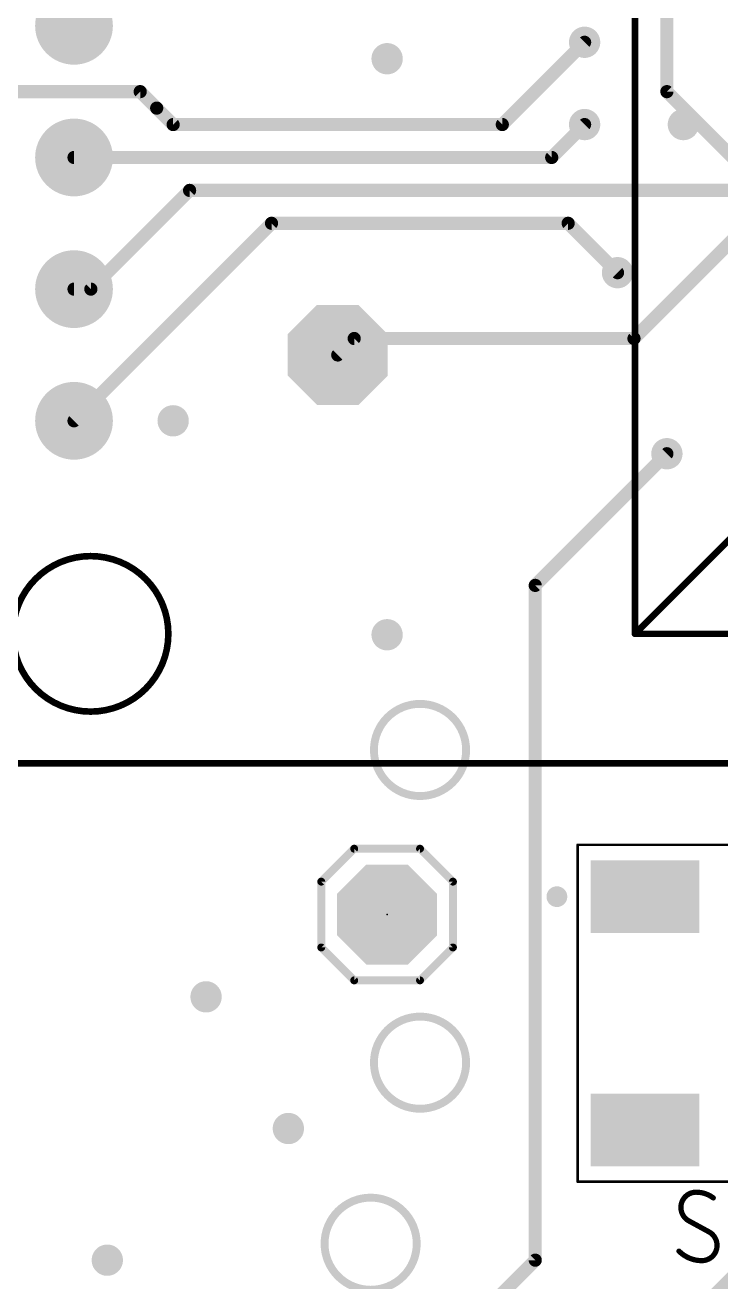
# Model space of a CAD drawing. Extents: x -1.91 to 1.91, y -2.61 to 1.61.
# Drawn here: x -0.975 to -0.447, y -0.504 to 0.451 of the extents above; entities that cross this region are included whole.
import ezdxf

# ---------------------------------------------------------------- set-up
doc = ezdxf.new("R2010")
doc.units = 0
for name, color, linetype in [('1', 22, 'CONTINUOUS'), ('17', 82, 'CONTINUOUS'), ('18', 82, 'CONTINUOUS'), ('20', 30, 'CONTINUOUS'), ('21', 253, 'CONTINUOUS'), ('23', 7, 'CONTINUOUS'), ('25', 253, 'CONTINUOUS'), ('39', 22, 'CONTINUOUS'), ('51', 253, 'CONTINUOUS')]:
    doc.layers.add(name, color=color, linetype=linetype)

# ---------------------------------------------------------------- blocks, each defined once
blk = doc.blocks.new('OCTAGONP')
at = {"const_width": 0.5}
blk.add_lwpolyline([(-0.25, -0.103553), (-0.25, 0.103553), (-0.103553, 0.25), (0.103553, 0.25), (0.25, 0.103553), (0.25, -0.103553), (0.103553, -0.25), (-0.103553, -0.25), (-0.25, -0.103553), (-0.25, 0.103553)], dxfattribs=at)
blk = doc.blocks.new('RECT')
blk.add_solid([(-0.5, -0.5), (0.5, -0.5), (-0.5, 0.5), (0.5, 0.5)])
blk = doc.blocks.new('ROUNDP')
at = {"const_width": 0.5}
blk.add_lwpolyline([(0, -0.25, 1), (0, 0.25, 1), (0, -0.25)], format="xyb", dxfattribs=at)
blk = doc.blocks.new('ROUNDV')
at = {"const_width": 0.5}
blk.add_lwpolyline([(0, -0.25, 1), (0, 0.25, 1), (0, -0.25)], format="xyb", dxfattribs=at)

msp = doc.modelspace()

# ---------------------------------------------------------------- linework, layer by layer
at = {"layer": '1', "const_width": 0.01}
for points in [[(-0.55, 0.4375), (-0.6125, 0.375)], [(-0.8875, 0.4), (-0.9875, 0.4)], [(-0.8875, 0.4), (-0.875, 0.3875)], [(-0.8625, 0.375), (-0.875, 0.3875)], [(-0.6125, 0.375), (-0.8625, 0.375)], [(-0.575, 0.35), (-0.55, 0.375)], [(-0.937795, 0.35), (-0.575, 0.35)], [(-0.925, 0.25), (-0.85, 0.325)], [(-0.85, 0.325), (-0.4, 0.325)], [(-0.5125, 0.2125), (-0.4, 0.325)], [(-0.937795, 0.15), (-0.787795, 0.3)], [(-0.787795, 0.3), (-0.5625, 0.3)], [(-0.5625, 0.3), (-0.525, 0.2625)], [(-0.937795, 0.25), (-0.925, 0.25)], [(-0.7375, 0.2), (-0.725, 0.2125)], [(-0.725, 0.2125), (-0.5125, 0.2125)], [(-0.5875, 0.025), (-0.4875, 0.125)], [(-0.5875, -0.4875), (-0.5875, 0.025)], [(-0.469783, -0.532283), (-0.4125, -0.475)], [(-0.675, -0.575), (-0.5875, -0.4875)]]:
    msp.add_lwpolyline(points, dxfattribs=at)
at = {"layer": '1', "const_width": 0.005}
for points in [[(-0.548232, 0.435732, 1), (-0.551768, 0.439268)], [(-0.885732, 0.401768, 1), (-0.889268, 0.398232)], [(-0.8875, 0.3975, 1), (-0.8875, 0.4025)], [(-0.873232, 0.389268, 1), (-0.876768, 0.385732)], [(-0.876768, 0.385732, 1), (-0.873232, 0.389268)], [(-0.8625, 0.3775, 1), (-0.8625, 0.3725)], [(-0.864268, 0.373232, 1), (-0.860732, 0.376768)], [(-0.614268, 0.376768, 1), (-0.610732, 0.373232)], [(-0.6125, 0.3725, 1), (-0.6125, 0.3775)], [(-0.548232, 0.373232, 1), (-0.551768, 0.376768)], [(-0.937795, 0.3525, 1), (-0.937795, 0.3475)], [(-0.576768, 0.351768, 1), (-0.573232, 0.348232)], [(-0.575, 0.3475, 1), (-0.575, 0.3525)], [(-0.85, 0.3275, 1), (-0.85, 0.3225)], [(-0.848232, 0.323232, 1), (-0.851768, 0.326768)], [(-0.787795, 0.3025, 1), (-0.787795, 0.2975)], [(-0.786028, 0.298232, 1), (-0.789563, 0.301768)], [(-0.560732, 0.301768, 1), (-0.564268, 0.298232)], [(-0.5625, 0.2975, 1), (-0.5625, 0.3025)], [(-0.526768, 0.260732, 1), (-0.523232, 0.264268)], [(-0.937795, 0.2525, 1), (-0.937795, 0.2475)], [(-0.926768, 0.251768, 1), (-0.923232, 0.248232)], [(-0.925, 0.2475, 1), (-0.925, 0.2525)], [(-0.725, 0.215, 1), (-0.725, 0.21)], [(-0.723232, 0.210732, 1), (-0.726768, 0.214268)], [(-0.514268, 0.214268, 1), (-0.510732, 0.210732)], [(-0.5125, 0.21, 1), (-0.5125, 0.215)], [(-0.739268, 0.201768, 1), (-0.735732, 0.198232)], [(-0.939563, 0.151768, 1), (-0.936028, 0.148232)], [(-0.485732, 0.123232, 1), (-0.489268, 0.126768)], [(-0.585, 0.025, 1), (-0.59, 0.025)], [(-0.589268, 0.026768, 1), (-0.585732, 0.023232)], [(-0.59, -0.4875, 1), (-0.585, -0.4875)], [(-0.585732, -0.489268, 1), (-0.589268, -0.485732)]]:
    msp.add_lwpolyline(points, format="xyb", dxfattribs=at)
at = {"layer": '20'}
for points, const_width in [([(-0.925197, -0.070866, 1), (-0.925197, 0.047244, 1), (-0.925197, -0.070866)], 0.005), ([(-0.675, -0.135, 1), (-0.675, -0.065, 1), (-0.675, -0.135)], 0.006), ([(-0.675, -0.3725, 1), (-0.675, -0.3025, 1), (-0.675, -0.3725)], 0.006), ([(-0.7125, -0.51, 1), (-0.7125, -0.44, 1), (-0.7125, -0.51)], 0.006)]:
    msp.add_lwpolyline(points, format="xyb", dxfattribs=dict(at, const_width=const_width))
at = {"layer": '21'}
for points, const_width in [([(-0.511811, -0.011811), (-0.511811, 1.011811)], 0.005), ([(0.511811, 1.011811), (-0.511811, -0.011811)], 0.005), ([(-0.4875, 0.6625), (-0.4875, 0.4)], 0.01), ([(-0.4875, 0.4), (-0.3375, 0.25)], 0.01), ([(0.511811, -0.011811), (-0.511811, -0.011811)], 0.005), ([(-1.023622, -0.110236), (0.748031, -0.110236)], 0.005), ([(-0.725, -0.175), (-0.75, -0.2)], 0.006), ([(-0.725, -0.175), (-0.675, -0.175)], 0.006), ([(-0.675, -0.175), (-0.65, -0.2)], 0.006), ([(-0.75, -0.2), (-0.75, -0.25)], 0.006), ([(-0.65, -0.2), (-0.65, -0.25)], 0.006), ([(-0.75, -0.25), (-0.725, -0.275)], 0.006), ([(-0.65, -0.25), (-0.675, -0.275)], 0.006), ([(-0.675, -0.275), (-0.725, -0.275)], 0.006)]:
    msp.add_lwpolyline(points, dxfattribs=dict(at, const_width=const_width))
for points, const_width in [([(-0.485732, 0.401768, 1), (-0.489268, 0.398232)], 0.005), ([(-0.49, 0.4, 1), (-0.485, 0.4)], 0.005), ([(-0.511811, -0.010561, 1), (-0.511811, -0.013061)], 0.0025), ([(-0.512695, -0.010927, 1), (-0.510927, -0.012695)], 0.0025), ([(-0.513061, -0.011811, 1), (-0.510561, -0.011811)], 0.0025), ([(-0.725, -0.1735, 1), (-0.725, -0.1765)], 0.003), ([(-0.723939, -0.176061, 1), (-0.726061, -0.173939)], 0.003), ([(-0.673939, -0.173939, 1), (-0.676061, -0.176061)], 0.003), ([(-0.675, -0.1765, 1), (-0.675, -0.1735)], 0.003), ([(-0.7485, -0.2, 1), (-0.7515, -0.2)], 0.003), ([(-0.751061, -0.198939, 1), (-0.748939, -0.201061)], 0.003), ([(-0.6485, -0.2, 1), (-0.6515, -0.2)], 0.003), ([(-0.651061, -0.201061, 1), (-0.648939, -0.198939)], 0.003), ([(-0.571063, -0.215354, 1), (-0.571063, -0.20748, 1), (-0.571063, -0.215354)], 0.007874), ([(-0.748939, -0.248939, 1), (-0.751061, -0.251061)], 0.003), ([(-0.648939, -0.251061, 1), (-0.651061, -0.248939)], 0.003), ([(-0.7515, -0.25, 1), (-0.7485, -0.25)], 0.003), ([(-0.6515, -0.25, 1), (-0.6485, -0.25)], 0.003), ([(-0.725, -0.2735, 1), (-0.725, -0.2765)], 0.003), ([(-0.726061, -0.276061, 1), (-0.723939, -0.273939)], 0.003), ([(-0.676061, -0.273939, 1), (-0.673939, -0.276061)], 0.003), ([(-0.675, -0.2765, 1), (-0.675, -0.2735)], 0.003)]:
    msp.add_lwpolyline(points, format="xyb", dxfattribs=dict(at, const_width=const_width))
at = {"layer": '23'}
msp.add_point((-0.7, -0.225), dxfattribs=at)
at = {"layer": '25'}
for points, const_width in [([(-0.465315, -0.435862, 0.414214), (-0.476871, -0.447418)], 0.004), ([(-0.452315, -0.440196, 0.162281), (-0.465315, -0.435862)], 0.004), ([(-0.465315, -0.434862, 1), (-0.465315, -0.436862)], 0.002), ([(-0.465315, -0.436862, 1), (-0.465315, -0.434862)], 0.002), ([(-0.452915, -0.440996, 1), (-0.451715, -0.439396)], 0.002), ([(-0.476871, -0.447418, 0.265568), (-0.471093, -0.457529)], 0.004), ([(-0.475871, -0.447418, 1), (-0.477871, -0.447418)], 0.002), ([(-0.477871, -0.447418, 1), (-0.475871, -0.447418)], 0.002), ([(-0.470614, -0.456651, 1), (-0.471572, -0.458407)], 0.002), ([(-0.4716, -0.45839, 1), (-0.470585, -0.456667)], 0.002), ([(-0.454696, -0.465334, 1), (-0.455712, -0.467057)], 0.002), ([(-0.449426, -0.476307, 0.26556), (-0.455204, -0.466196)], 0.004), ([(-0.455683, -0.467074, 1), (-0.454725, -0.465318)], 0.002), ([(-0.460982, -0.487862, 0.414217), (-0.449426, -0.476307)], 0.004), ([(-0.448426, -0.476307, 1), (-0.450426, -0.476307)], 0.002), ([(-0.450426, -0.476307, 1), (-0.448426, -0.476307)], 0.002), ([(-0.478315, -0.48064, 0.199995), (-0.460982, -0.487862)], 0.004), ([(-0.477605, -0.479936, 1), (-0.479025, -0.481344)], 0.002), ([(-0.460982, -0.486862, 1), (-0.460982, -0.488862)], 0.002), ([(-0.460982, -0.488862, 1), (-0.460982, -0.486862)], 0.002)]:
    msp.add_lwpolyline(points, format="xyb", dxfattribs=dict(at, const_width=const_width))
at = {"layer": '25', "const_width": 0.004}
msp.add_lwpolyline([(-0.455204, -0.466196), (-0.471093, -0.457529)], dxfattribs=at)
at = {"layer": '39', "const_width": 0.001969}
for points in [[(-0.555315, -0.172047), (-0.555315, -0.427953)], [(-0.094685, -0.172047), (-0.555315, -0.172047)], [(-0.555315, -0.427953), (-0.094685, -0.427953)]]:
    msp.add_lwpolyline(points, dxfattribs=at)
at = {"layer": '39', "const_width": 0.000984}
for points in [[(-0.554823, -0.172047, 1), (-0.555807, -0.172047)], [(-0.555315, -0.171555, 1), (-0.555315, -0.172539)], [(-0.555315, -0.427461, 1), (-0.555315, -0.428445)], [(-0.555807, -0.427953, 1), (-0.554823, -0.427953)]]:
    msp.add_lwpolyline(points, format="xyb", dxfattribs=at)
at = {"layer": '51', "const_width": 0.007874}
msp.add_lwpolyline([(-0.571063, -0.215354, 1), (-0.571063, -0.20748, 1), (-0.571063, -0.215354)], format="xyb", dxfattribs=at)

# ---------------------------------------------------------------- block references
at = {"layer": '1', "xscale": 0.082677, "yscale": 0.055118}
for p in [(-0.504134, -0.211417), (-0.504134, -0.388583)]:
    msp.add_blockref('RECT', p, dxfattribs=at)
at = {"layer": '17'}
for name, p, xscale, yscale in [('ROUNDP', (-0.937795, 0.45), 0.059055, 0.059055), ('ROUNDP', (-0.937795, 0.35), 0.059055, 0.059055), ('ROUNDP', (-0.937795, 0.25), 0.059055, 0.059055), ('ROUNDP', (-0.937795, 0.15), 0.059055, 0.059055), ('OCTAGONP', (-0.7, -0.225), 0.076, 0.076)]:
    msp.add_blockref(name, p, dxfattribs=dict(at, xscale=xscale, yscale=yscale))
at = {"layer": '17', "xscale": 0.076, "yscale": 0.076, "rotation": 180}
msp.add_blockref('OCTAGONP', (-0.7375, 0.2), dxfattribs=at)
at = {"layer": '18', "xscale": 0.02378, "yscale": 0.02378}
for p in [(-0.55, 0.4375), (-0.7, 0.425), (-0.55, 0.375), (-0.475, 0.375), (-0.525, 0.2625), (-0.8625, 0.15), (-0.4875, 0.125), (-0.7, -0.0125), (-0.8375, -0.2875), (-0.775, -0.3875), (-0.9125, -0.4875)]:
    msp.add_blockref('ROUNDV', p, dxfattribs=at)
at = {"layer": '51', "xscale": 0.02, "yscale": 0.02}
msp.add_blockref('RECT', (-0.7, -0.225), dxfattribs=at)

doc.saveas('drawing.dxf')
